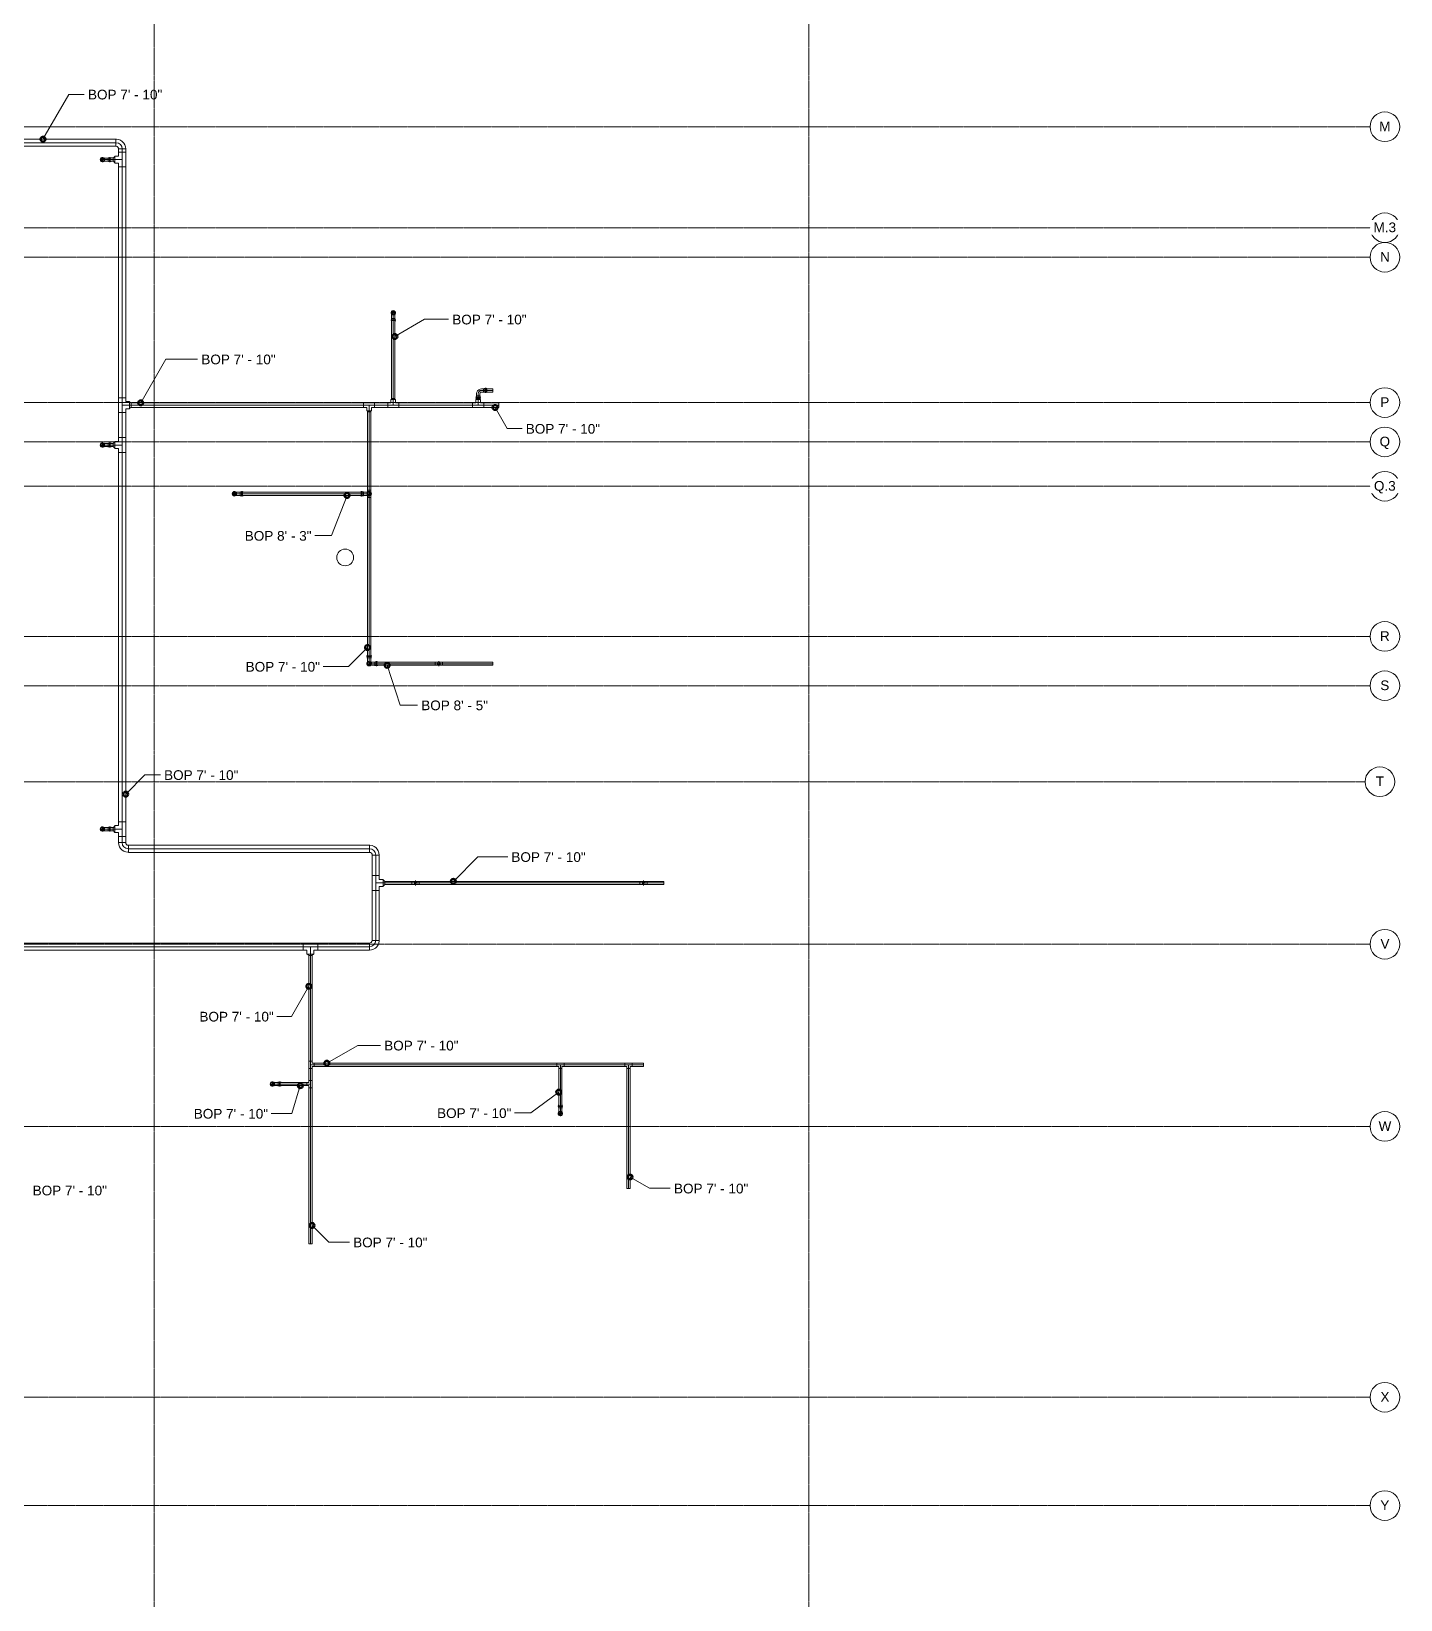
# Model space of a CAD drawing. Header units: inches. Extents: x -3679 to 241, y -496 to 1784.
# Drawn here: x -316 to 240, y 7 to 644 of the extents above; entities that cross this region are included whole.
import ezdxf

# ---------------------------------------------------------------- set-up
doc = ezdxf.new("R2010")
doc.units = ezdxf.units.IN
doc.header["$MEASUREMENT"] = 0
doc.linetypes.add('Grid Line', pattern=[0.875, 0.5, -0.125, 0.125, -0.125])
for name, color, linetype, lineweight in [('G-ANNO-DIMS', 251, 'Continuous', 9), ('P-PIPE', 1, 'Continuous', 9), ('P-PIPE-CNTR', 1, 'Continuous', 9), ('S-GRID', 8, 'Continuous', 9), ('S-GRID-IDEN', 8, 'Continuous', 13)]:
    doc.layers.add(name, color=color, linetype=linetype, lineweight=lineweight)
doc.styles.add('Arial', font='arial.ttf', dxfattribs={"height": 3.934132})

# ---------------------------------------------------------------- blocks, each defined once
blk = doc.blocks.new('Victaulic-VicPress316-Elbow 90-45deg Style P568_P571 - Standard-V2-FOURTH LEVEL')
at = {"layer": 'P-PIPE'}
for p, q in [((-3203.05, 732.49), (-3203.05, 732.49)), ((-3203.05, 732.49), (-3203.05, 731.1)), ((-3203.81, 730.05), (-3203.81, 729.6)), ((-3203.81, 729.31), (-3203.81, 728.97)), ((-3203.7, 731.1), (-3203.7, 730.16)), ((-3203.7, 730.27), (-3203.7, 728.97)), ((-3203.05, 730.16), (-3203.7, 730.16)), ((-3203.7, 730.16), (-3203.05, 730.16)), ((-3203.05, 731.1), (-3203.05, 730.16)), ((-3203.05, 730.27), (-3203.05, 730.27)), ((-3203.05, 730.27), (-3203.05, 730.27)), ((-3202.39, 730.16), (-3203.05, 730.16)), ((-3203.05, 730.16), (-3202.39, 730.16)), ((-3203.05, 729.6), (-3203.05, 729.6)), ((-3203.05, 729.6), (-3203.05, 729.6)), ((-3203.05, 729.31), (-3203.05, 729.31)), ((-3203.05, 729.31), (-3203.05, 729.31)), ((-3203.05, 728.97), (-3203.05, 728.97)), ((-3203.05, 728.97), (-3203.05, 728.97)), ((-3203.05, 728.97), (-3203.05, 728.97)), ((-3203.05, 728.97), (-3203.05, 728.97)), ((-3202.39, 730.16), (-3202.39, 731.1)), ((-3202.39, 728.97), (-3202.39, 730.27)), ((-3202.28, 729.6), (-3202.28, 730.05)), ((-3202.28, 728.97), (-3202.28, 729.31))]:
    blk.add_line(p, q, dxfattribs=at)
at = {"layer": 'P-PIPE', "flags": 128}
for points in [[(-3203.05, 733.4), (-3203.45, 733.31), (-3203.76, 733.05), (-3203.94, 732.68), (-3203.93, 732.27), (-3203.75, 731.91), (-3203.42, 731.66), (-3203.05, 731.58)], [(-3203.05, 733.26), (-3203.41, 733.16), (-3203.69, 732.91), (-3203.81, 732.56), (-3203.75, 732.19), (-3203.52, 731.89), (-3203.18, 731.74), (-3203.05, 731.72)], [(-3203.7, 732.49), (-3203.7, 732.4), (-3203.7, 732.13), (-3203.7, 731.73), (-3203.7, 731.24), (-3203.7, 731.1)], [(-3203.05, 731.58), (-3202.65, 731.67), (-3202.33, 731.93), (-3202.15, 732.3), (-3202.16, 732.71), (-3202.35, 733.07), (-3202.67, 733.32), (-3203.05, 733.4)], [(-3203.05, 731.72), (-3202.68, 731.82), (-3202.41, 732.07), (-3202.28, 732.42), (-3202.34, 732.79), (-3202.57, 733.09), (-3202.91, 733.24), (-3203.05, 733.26)], [(-3202.39, 731.1), (-3202.39, 731.6), (-3202.39, 732.03), (-3202.39, 732.34), (-3202.39, 732.48), (-3202.39, 732.49)], [(-3203.81, 729.31), (-3203.93, 729.38), (-3203.94, 729.51), (-3203.83, 729.6), (-3203.81, 729.6)], [(-3203.81, 730.05), (-3203.72, 730.25), (-3203.7, 730.27)], [(-3203.81, 729.6), (-3203.72, 729.6), (-3203.47, 729.6), (-3203.11, 729.6), (-3203.05, 729.6)], [(-3203.05, 729.6), (-3203.41, 729.6), (-3203.69, 729.6), (-3203.81, 729.6), (-3203.81, 729.6)], [(-3203.81, 729.31), (-3203.72, 729.31), (-3203.47, 729.31), (-3203.11, 729.31), (-3203.05, 729.31)], [(-3203.05, 729.31), (-3203.41, 729.31), (-3203.69, 729.31), (-3203.81, 729.31), (-3203.81, 729.31)], [(-3202.28, 729.6), (-3202.37, 729.6), (-3202.62, 729.6), (-3202.98, 729.6), (-3203.05, 729.6)], [(-3203.05, 729.6), (-3202.68, 729.6), (-3202.41, 729.6), (-3202.28, 729.6), (-3202.28, 729.6)], [(-3202.28, 729.31), (-3202.37, 729.31), (-3202.62, 729.31), (-3202.98, 729.31), (-3203.05, 729.31)], [(-3203.05, 729.31), (-3202.68, 729.31), (-3202.41, 729.31), (-3202.28, 729.31), (-3202.28, 729.31)], [(-3202.39, 730.27), (-3202.28, 730.08), (-3202.28, 730.05)], [(-3202.28, 729.6), (-3202.16, 729.53), (-3202.15, 729.39), (-3202.26, 729.31), (-3202.28, 729.31)]]:
    blk.add_lwpolyline(points, dxfattribs=at)
at = {"layer": 'P-PIPE'}
for radius, start, end in [(0.767, 90, 270), (0.767, 90, 270), (0.767, 90, 270), (0.658, 90, 270), (0.658, 90, 270), (0.658, 90, 180), (0.658, 180, 270), (0.766, 270, 90), (0.766, 270, 90), (0.766, 270, 90), (0.658, 270, 90), (0.657, 270, 90), (0.658, 0, 90), (0.658, 270, 0)]:
    blk.add_arc((-3203.05, 732.49), radius, start, end, dxfattribs=at)
blk = doc.blocks.new('Victaulic-VicPress316-Elbow 90-45deg Style P568_P571 - Standard-523083-FOURTH LEVEL')
at = {"layer": 'P-PIPE'}
for p, q in [((-3064.18, 1028.04), (-3064.52, 1028.04)), ((-3063.22, 1027.94), (-3064.52, 1027.94)), ((-3064.52, 1027.28), (-3064.52, 1027.28)), ((-3064.52, 1027.28), (-3064.52, 1027.28)), ((-3064.52, 1027.28), (-3064.52, 1027.28)), ((-3064.52, 1027.28), (-3064.52, 1027.28)), ((-3064.52, 1026.62), (-3063.22, 1026.62)), ((-3064.52, 1026.51), (-3064.18, 1026.51)), ((-3064.18, 1027.28), (-3064.18, 1027.28)), ((-3064.18, 1027.28), (-3064.18, 1027.28)), ((-3063.44, 1028.04), (-3063.89, 1028.04)), ((-3063.89, 1027.28), (-3063.89, 1027.28)), ((-3063.89, 1027.28), (-3063.89, 1027.28)), ((-3063.89, 1026.51), (-3063.44, 1026.51)), ((-3062.39, 1027.94), (-3063.33, 1027.94)), ((-3063.33, 1027.94), (-3063.33, 1027.28)), ((-3063.33, 1027.28), (-3063.33, 1027.94)), ((-3063.33, 1027.28), (-3063.33, 1026.62)), ((-3063.33, 1026.62), (-3063.33, 1027.28)), ((-3062.39, 1027.28), (-3063.33, 1027.28)), ((-3063.33, 1026.62), (-3062.39, 1026.62)), ((-3063.22, 1027.28), (-3063.22, 1027.28)), ((-3063.22, 1027.28), (-3063.22, 1027.28)), ((-3062.39, 1027.28), (-3061, 1027.28)), ((-3061, 1027.28), (-3061, 1027.28))]:
    blk.add_line(p, q, dxfattribs=at)
at = {"layer": 'P-PIPE', "flags": 128}
for points in [[(-3064.18, 1028.04), (-3064.11, 1028.17), (-3063.98, 1028.18), (-3063.89, 1028.07), (-3063.89, 1028.04)], [(-3064.18, 1028.04), (-3064.18, 1027.95), (-3064.18, 1027.7), (-3064.18, 1027.34), (-3064.18, 1027.28)], [(-3064.18, 1027.28), (-3064.18, 1027.64), (-3064.18, 1027.92), (-3064.18, 1028.04), (-3064.18, 1028.04)], [(-3064.18, 1026.51), (-3064.18, 1026.6), (-3064.18, 1026.86), (-3064.18, 1027.21), (-3064.18, 1027.28)], [(-3064.18, 1027.28), (-3064.18, 1026.91), (-3064.18, 1026.64), (-3064.18, 1026.51), (-3064.18, 1026.51)], [(-3063.89, 1026.51), (-3063.96, 1026.39), (-3064.1, 1026.38), (-3064.18, 1026.49), (-3064.18, 1026.51)], [(-3063.89, 1028.04), (-3063.89, 1027.95), (-3063.89, 1027.7), (-3063.89, 1027.34), (-3063.89, 1027.28)], [(-3063.89, 1027.28), (-3063.89, 1027.64), (-3063.89, 1027.92), (-3063.89, 1028.04), (-3063.89, 1028.04)], [(-3063.89, 1026.51), (-3063.89, 1026.6), (-3063.89, 1026.86), (-3063.89, 1027.21), (-3063.89, 1027.28)], [(-3063.89, 1027.28), (-3063.89, 1026.91), (-3063.89, 1026.64), (-3063.89, 1026.51), (-3063.89, 1026.51)], [(-3063.44, 1028.04), (-3063.24, 1027.96), (-3063.22, 1027.94)], [(-3063.22, 1026.62), (-3063.41, 1026.51), (-3063.44, 1026.51)], [(-3061, 1027.94), (-3061.09, 1027.94), (-3061.36, 1027.94), (-3061.76, 1027.94), (-3062.25, 1027.94), (-3062.39, 1027.94)], [(-3062.39, 1026.62), (-3061.89, 1026.62), (-3061.46, 1026.62), (-3061.15, 1026.62), (-3061.01, 1026.62), (-3061, 1026.62)], [(-3060.09, 1027.28), (-3060.18, 1027.68), (-3060.44, 1028), (-3060.81, 1028.17), (-3061.22, 1028.16), (-3061.58, 1027.98), (-3061.83, 1027.65), (-3061.91, 1027.28)], [(-3061.91, 1027.28), (-3061.82, 1026.88), (-3061.56, 1026.56), (-3061.19, 1026.39), (-3060.78, 1026.39), (-3060.42, 1026.58), (-3060.17, 1026.91), (-3060.09, 1027.28)], [(-3060.23, 1027.28), (-3060.33, 1027.64), (-3060.58, 1027.92), (-3060.93, 1028.04), (-3061.3, 1027.98), (-3061.6, 1027.75), (-3061.75, 1027.41), (-3061.77, 1027.28)], [(-3061.77, 1027.28), (-3061.67, 1026.91), (-3061.42, 1026.64), (-3061.07, 1026.51), (-3060.7, 1026.57), (-3060.4, 1026.8), (-3060.25, 1027.15), (-3060.23, 1027.28)]]:
    blk.add_lwpolyline(points, dxfattribs=at)
at = {"layer": 'P-PIPE'}
for radius, start, end in [(0.767, 0, 180), (0.766, 0, 180), (0.766, 0, 180), (0.766, 180, 0), (0.767, 180, 0), (0.767, 180, 0), (0.657, 0, 180), (0.657, 0, 180), (0.657, 90, 180), (0.658, 180, 0), (0.658, 180, 0), (0.657, 180, 270), (0.658, 0, 90), (0.658, 270, 0)]:
    blk.add_arc((-3061, 1027.28), radius, start, end, dxfattribs=at)
blk = doc.blocks.new('Victaulic-VicPress316-Elbow 90-45deg Style P568_P571 - Standard-V1-FOURTH LEVEL')
at = {"layer": 'P-PIPE'}
for p, q in [((-3.18, 0.77), (-3.52, 0.77)), ((-3.52, 0.77), (-3.52, -0.77)), ((-3.52, -0.77), (-3.52, 0.77)), ((-2.22, 0.66), (-3.52, 0.66)), ((-3.52, -0.66), (-3.52, 0.66)), ((-3.52, 0.66), (-3.52, -0.66)), ((-3.18, -0.77), (-3.18, 0.77)), ((-3.18, 0.77), (-3.18, -0.77)), ((-2.44, 0.77), (-2.89, 0.77)), ((-2.89, -0.77), (-2.89, 0.77)), ((-2.89, 0.77), (-2.89, -0.77)), ((-1.39, 0.66), (-2.33, 0.66)), ((-2.33, 0), (-2.33, 0.66)), ((-2.33, 0.66), (-2.33, 0)), ((-2.22, -0.66), (-2.22, 0.66)), ((-2.22, 0.66), (-2.22, -0.66)), ((-0.77, 3.52), (-0.77, 3.18)), ((0.77, 3.52), (-0.77, 3.52)), ((-0.77, 3.52), (0.77, 3.52)), ((-0.77, 3.18), (0.77, 3.18)), ((0.77, 3.18), (-0.77, 3.18)), ((-0.77, 2.89), (-0.77, 2.44)), ((-0.77, 2.89), (0.77, 2.89)), ((0.77, 2.89), (-0.77, 2.89)), ((-0.66, 3.52), (-0.66, 2.22)), ((-0.66, 3.52), (0.66, 3.52)), ((0.66, 3.52), (-0.66, 3.52)), ((-0.66, 2.33), (-0.66, 1.39)), ((0, 2.33), (-0.66, 2.33)), ((-0.66, 2.33), (0, 2.33)), ((-0.66, 2.22), (0.66, 2.22)), ((0.66, 2.22), (-0.66, 2.22)), ((0, 2.33), (0.66, 2.33)), ((0.66, 2.33), (0, 2.33)), ((0, 1.39), (0, 2.33)), ((0.66, 2.22), (0.66, 3.52)), ((0.66, 1.39), (0.66, 2.33)), ((0.77, 3.18), (0.77, 3.52)), ((0.77, 2.44), (0.77, 2.89)), ((-3.52, -0.66), (-2.22, -0.66)), ((-3.52, -0.77), (-3.18, -0.77)), ((-2.89, -0.77), (-2.44, -0.77)), ((-2.33, 0), (-2.33, -0.66)), ((-2.33, -0.66), (-2.33, 0)), ((-1.39, 0), (-2.33, 0)), ((-2.33, -0.66), (-1.39, -0.66))]:
    blk.add_line(p, q, dxfattribs=at)
at = {"layer": 'P-PIPE', "flags": 128}
for points in [[(-3.18, 0.77), (-3.11, 0.89), (-2.98, 0.9), (-2.89, 0.79), (-2.89, 0.77)], [(-3.18, 0.77), (-3.18, 0.67), (-3.18, 0.42), (-3.18, 0.07), (-3.18, -0.3), (-3.18, -0.6), (-3.18, -0.75), (-3.18, -0.77)], [(-3.18, -0.77), (-3.18, -0.67), (-3.18, -0.42), (-3.18, -0.07), (-3.18, 0.3), (-3.18, 0.6), (-3.18, 0.75), (-3.18, 0.77)], [(-2.89, -0.77), (-2.89, -0.67), (-2.89, -0.42), (-2.89, -0.07), (-2.89, 0.3), (-2.89, 0.6), (-2.89, 0.75), (-2.89, 0.77)], [(-2.89, 0.77), (-2.89, 0.67), (-2.89, 0.42), (-2.89, 0.07), (-2.89, -0.3), (-2.89, -0.6), (-2.89, -0.75), (-2.89, -0.77)], [(-2.44, 0.77), (-2.24, 0.68), (-2.22, 0.66)], [(-0.66, 1.39), (-0.75, 1.04), (-1, 0.77), (-1.35, 0.66), (-1.39, 0.66)], [(-1.39, -0.66), (-0.78, -0.56), (-0.23, -0.29), (0.22, 0.13), (0.53, 0.67), (0.65, 1.27), (0.66, 1.39)], [(-0.77, 2.89), (-0.89, 2.96), (-0.9, 3.1), (-0.79, 3.18), (-0.77, 3.18)], [(0.77, 3.18), (0.67, 3.18), (0.42, 3.18), (0.07, 3.18), (-0.3, 3.18), (-0.6, 3.18), (-0.75, 3.18), (-0.77, 3.18)], [(-0.77, 3.18), (-0.67, 3.18), (-0.42, 3.18), (-0.07, 3.18), (0.3, 3.18), (0.6, 3.18), (0.75, 3.18), (0.77, 3.18)], [(-0.77, 2.89), (-0.67, 2.89), (-0.42, 2.89), (-0.07, 2.89), (0.3, 2.89), (0.6, 2.89), (0.75, 2.89), (0.77, 2.89)], [(0.77, 2.89), (0.67, 2.89), (0.42, 2.89), (0.07, 2.89), (-0.3, 2.89), (-0.6, 2.89), (-0.75, 2.89), (-0.77, 2.89)], [(-0.66, 2.22), (-0.77, 2.41), (-0.77, 2.44)], [(0.77, 2.44), (0.68, 2.24), (0.66, 2.22)], [(0.77, 3.18), (0.89, 3.11), (0.9, 2.98), (0.79, 2.89), (0.77, 2.89)], [(-2.89, -0.77), (-2.96, -0.89), (-3.1, -0.9), (-3.18, -0.79), (-3.18, -0.77)], [(-2.22, -0.66), (-2.41, -0.77), (-2.44, -0.77)]]:
    blk.add_lwpolyline(points, dxfattribs=at)
at = {"layer": 'P-PIPE'}
blk.add_arc((-1.39, 1.39), 1.39, 270, 0, dxfattribs=at)
blk = doc.blocks.new('Elbow - Welded - Generic - Standard-1127339-FOURTH LEVEL')
at = {"layer": 'P-PIPE'}
for p, q in [((-2.52, -1.44), (-2.52, 1.44)), ((-2.52, 1.44), (-2.52, -1.44)), ((1.44, 2.52), (-1.44, 2.52)), ((-1.44, 2.52), (1.44, 2.52))]:
    blk.add_line(p, q, dxfattribs=at)
at = {"layer": 'P-PIPE', "flags": 128}
for points in [[(-1.44, 2.52), (-1.53, 2.08), (-1.79, 1.72), (-2.18, 1.49), (-2.52, 1.44)], [(-2.52, -1.44), (-1.67, -1.34), (-0.85, -1.07), (-0.12, -0.62), (0.51, -0.03), (0.99, 0.68), (1.3, 1.48), (1.43, 2.33), (1.44, 2.52)]]:
    blk.add_lwpolyline(points, dxfattribs=at)
blk = doc.blocks.new('Grid - 3_16_-139788-FOURTH LEVEL')
at = {"layer": 'S-GRID-IDEN'}
blk.add_circle((0, 0), 0.188, dxfattribs=at)

msp = doc.modelspace()

# ---------------------------------------------------------------- linework, layer by layer
at = {"layer": 'G-ANNO-DIMS'}
for p, q in [((-311.17, 599.96), (-300.66, 618.16)), ((-300.66, 618.16), (-294.39, 618.16)), ((-168.21, 519.83), (-156.15, 526.79)), ((-156.15, 526.79), (-146.39, 526.79)), ((-271.46, 492.88), (-261.23, 510.6)), ((-261.23, 510.6), (-248.34, 510.6)), ((-127.5, 490.98), (-122.55, 482.41)), ((-122.55, 482.41), (-116.53, 482.41)), ((-187.64, 455.27), (-193.95, 438.94)), ((-193.95, 438.94), (-200.78, 438.94)), ((-179.32, 393.48), (-187.03, 385.77)), ((-187.03, 385.77), (-197.37, 385.77)), ((-171.35, 386.27), (-166.1, 370.1)), ((-166.1, 370.1), (-159, 370.1)), ((-277.56, 333.96), (-269.73, 341.8)), ((-269.73, 341.8), (-263.47, 341.8)), ((-144.45, 298.52), (-134.48, 308.49)), ((-134.48, 308.49), (-122.38, 308.49)), ((-203.18, 255.9), (-210.23, 243.67)), ((-210.23, 243.67), (-216.15, 243.67)), ((-195.86, 224.67), (-183.32, 231.91)), ((-183.32, 231.91), (-174.05, 231.91)), ((-206.63, 215.55), (-210.04, 204.24)), ((-101.63, 212.93), (-112.97, 204.48)), ((-210.04, 204.24), (-218.45, 204.24)), ((-112.97, 204.48), (-119.6, 204.48)), ((-72.68, 178.43), (-64.74, 173.85)), ((-64.74, 173.85), (-56.31, 173.85)), ((-201.86, 158.78), (-195.05, 151.97)), ((-195.05, 151.97), (-186.66, 151.97))]:
    msp.add_line(p, q, dxfattribs=at)
at = {"layer": 'G-ANNO-DIMS', "lineweight": 50}
for centre in [(-311.17, 599.96), (-168.21, 519.83), (-271.46, 492.88), (-127.5, 490.98), (-187.64, 455.27), (-179.32, 393.48), (-171.35, 386.27), (-277.56, 333.96), (-144.45, 298.52), (-203.18, 255.9), (-195.86, 224.67), (-206.63, 215.55), (-101.63, 212.93), (-72.68, 178.43), (-201.86, 158.78)]:
    msp.add_circle(centre, 1, dxfattribs=at)
at = {"layer": 'P-PIPE'}
for p, q in [((-281.52, 599.96), (-330.48, 599.96)), ((-281.52, 599.96), (-281.52, 597.09)), ((-330.48, 597.09), (-281.52, 597.09)), ((-281.99, 592.97), (-282.65, 592.22)), ((-280.44, 593.1), (-281.99, 593.1)), ((-281.99, 590.22), (-281.99, 593.1)), ((-281.99, 593.1), (-281.99, 590.22)), ((-280.44, 596), (-280.44, 594.65)), ((-280.44, 596), (-277.56, 596)), ((-280.44, 594.65), (-280.44, 593.1)), ((-280.44, 594.65), (-277.56, 594.65)), ((-277.56, 594.65), (-280.44, 594.65)), ((-280.44, 594.65), (-277.56, 594.65)), ((-277.56, 594.65), (-277.56, 596)), ((-277.56, 588.67), (-277.56, 594.65)), ((-282.65, 592.32), (-284.67, 592.32)), ((-284.67, 591), (-284.67, 592.32)), ((-284.67, 591), (-282.65, 591)), ((-282.65, 591), (-282.65, 592.32)), ((-282.65, 591.1), (-281.99, 590.35)), ((-281.99, 590.22), (-280.44, 590.22)), ((-280.44, 590.22), (-280.44, 588.67)), ((-280.44, 588.67), (-280.44, 494.92)), ((-280.44, 588.67), (-277.56, 588.67)), ((-280.44, 588.67), (-277.56, 588.67)), ((-277.56, 588.67), (-280.44, 588.67)), ((-277.56, 494.92), (-277.56, 588.67)), ((-169.52, 527.1), (-169.52, 494.58)), ((-168.21, 527.1), (-169.52, 527.1)), ((-168.21, 494.58), (-168.21, 527.1)), ((-128.36, 498.58), (-132.03, 498.58)), ((-132.03, 497.27), (-132.03, 498.58)), ((-132.03, 497.27), (-128.36, 497.27)), ((-128.36, 497.27), (-128.36, 498.58)), ((-280.44, 494.92), (-280.44, 488.93)), ((-277.56, 494.92), (-280.44, 494.92)), ((-280.44, 494.92), (-277.56, 494.92)), ((-280.44, 494.92), (-277.56, 494.92)), ((-277.56, 493.36), (-277.56, 494.92)), ((-276.01, 493.36), (-277.56, 493.36)), ((-277.56, 488.93), (-277.56, 490.49)), ((-277.56, 490.49), (-276.01, 490.49)), ((-276.01, 490.49), (-276.01, 493.36)), ((-276.01, 493.36), (-276.01, 490.49)), ((-275.35, 492.74), (-276.01, 493.24)), ((-276.01, 490.61), (-275.35, 491.11)), ((-180.91, 492.88), (-275.35, 492.88)), ((-275.35, 492.88), (-275.35, 490.98)), ((-275.35, 490.98), (-180.91, 490.98)), ((-180.91, 492.88), (-180.91, 490.98)), ((-176.42, 492.88), (-180.91, 492.88)), ((-180.91, 490.97), (-180.91, 492.88)), ((-180.91, 492.88), (-180.91, 490.97)), ((-180.91, 490.97), (-179.62, 490.97)), ((-179.62, 490.97), (-179.62, 489.68)), ((-177.72, 490.97), (-176.42, 490.97)), ((-177.72, 489.68), (-177.72, 490.97)), ((-176.42, 490.97), (-176.42, 492.88)), ((-176.42, 492.88), (-176.42, 490.97)), ((-171.11, 492.88), (-176.42, 492.88)), ((-176.42, 492.88), (-176.42, 490.98)), ((-176.42, 490.98), (-171.11, 490.98)), ((-169.82, 492.88), (-171.11, 492.88)), ((-171.11, 492.88), (-171.11, 490.97)), ((-171.11, 490.97), (-171.11, 492.88)), ((-171.11, 492.88), (-171.11, 490.98)), ((-171.11, 490.97), (-166.62, 490.97)), ((-169.82, 494.17), (-169.82, 492.88)), ((-169.82, 494.17), (-167.91, 494.17)), ((-167.91, 494.17), (-169.82, 494.17)), ((-169.43, 494.58), (-169.68, 494.17)), ((-168.21, 494.58), (-169.52, 494.58)), ((-168.05, 494.17), (-168.3, 494.58)), ((-167.91, 492.88), (-167.91, 494.17)), ((-166.62, 492.88), (-167.91, 492.88)), ((-166.62, 492.88), (-166.62, 490.97)), ((-166.62, 490.97), (-166.62, 492.88)), ((-136.61, 492.88), (-166.62, 492.88)), ((-166.62, 492.88), (-166.62, 490.98)), ((-166.62, 490.98), (-136.61, 490.98)), ((-135.32, 492.88), (-136.61, 492.88)), ((-136.61, 492.88), (-136.61, 490.97)), ((-136.61, 490.97), (-136.61, 492.88)), ((-136.61, 492.88), (-136.61, 490.98)), ((-136.61, 490.97), (-132.12, 490.97)), ((-135.32, 494.17), (-135.32, 492.88)), ((-135.32, 494.17), (-133.41, 494.17)), ((-133.41, 494.17), (-135.32, 494.17)), ((-134.93, 494.58), (-135.18, 494.17)), ((-135.02, 495.6), (-135.02, 494.58)), ((-135.02, 495.6), (-133.71, 495.6)), ((-135.02, 494.58), (-133.71, 494.58)), ((-133.55, 494.17), (-133.8, 494.58)), ((-133.71, 494.58), (-133.71, 495.6)), ((-133.41, 492.88), (-133.41, 494.17)), ((-132.12, 492.88), (-133.41, 492.88)), ((-132.12, 492.88), (-132.12, 490.97)), ((-132.12, 490.97), (-132.12, 492.88)), ((-126, 492.88), (-132.12, 492.88)), ((-132.12, 492.88), (-132.12, 490.98)), ((-132.12, 490.98), (-126, 490.98)), ((-126, 492.88), (-126, 490.98)), ((-277.56, 488.93), (-280.44, 488.93)), ((-280.44, 488.93), (-277.56, 488.93)), ((-280.44, 488.93), (-280.44, 478.73)), ((-280.44, 488.93), (-277.56, 488.93)), ((-277.56, 478.73), (-277.56, 488.93)), ((-179.62, 489.68), (-177.72, 489.68)), ((-177.72, 489.68), (-179.62, 489.68)), ((-179.48, 489.68), (-179.23, 489.27)), ((-179.32, 489.27), (-179.32, 457.42)), ((-179.32, 489.27), (-178.01, 489.27)), ((-178.1, 489.27), (-177.85, 489.68)), ((-178.01, 457.42), (-178.01, 489.27)), ((-280.44, 478.73), (-280.44, 477.18)), ((-280.44, 478.73), (-277.56, 478.73)), ((-277.56, 478.73), (-280.44, 478.73)), ((-280.44, 478.73), (-277.56, 478.73)), ((-277.56, 472.75), (-277.56, 478.73)), ((-282.65, 476.4), (-284.67, 476.4)), ((-284.67, 475.09), (-284.67, 476.4)), ((-284.67, 475.09), (-282.65, 475.09)), ((-281.99, 477.06), (-282.65, 476.31)), ((-282.65, 475.09), (-282.65, 476.4)), ((-282.65, 475.18), (-281.99, 474.43)), ((-280.44, 477.18), (-281.99, 477.18)), ((-281.99, 474.31), (-281.99, 477.18)), ((-281.99, 477.18), (-281.99, 474.31)), ((-281.99, 474.31), (-280.44, 474.31)), ((-280.44, 474.31), (-280.44, 472.75)), ((-280.44, 472.75), (-280.44, 322.73)), ((-280.44, 472.75), (-277.56, 472.75)), ((-280.44, 472.75), (-277.56, 472.75)), ((-277.56, 472.75), (-280.44, 472.75)), ((-277.56, 322.73), (-277.56, 472.75)), ((-181, 456.58), (-231.03, 456.58)), ((-231.03, 455.27), (-231.03, 456.58)), ((-231.03, 455.27), (-181, 455.27)), ((-181, 455.27), (-181, 456.58)), ((-179.32, 457.42), (-179.32, 454.43)), ((-179.32, 457.42), (-178.01, 457.42)), ((-179.32, 454.43), (-179.32, 389.26)), ((-179.32, 454.43), (-178.01, 454.43)), ((-178.01, 454.43), (-178.01, 457.42)), ((-178.01, 389.26), (-178.01, 454.43)), ((-190.81, 432.49), (-190.81, 432.49)), ((-185.97, 427.7), (-185.97, 427.7)), ((-179.32, 389.26), (-178.01, 389.26)), ((-151.86, 387.58), (-176.34, 387.58)), ((-176.34, 386.27), (-176.34, 387.58)), ((-176.34, 386.27), (-151.86, 386.27)), ((-148.87, 387.58), (-151.86, 387.58)), ((-151.86, 386.27), (-151.86, 387.58)), ((-151.86, 386.27), (-148.87, 386.27)), ((-128.36, 387.58), (-148.87, 387.58)), ((-148.87, 386.27), (-148.87, 387.58)), ((-148.87, 386.27), (-128.36, 386.27)), ((-128.36, 386.27), (-128.36, 387.58)), ((-282.65, 320.4), (-284.67, 320.4)), ((-284.67, 319.09), (-284.67, 320.4)), ((-284.67, 319.09), (-282.65, 319.09)), ((-281.99, 321.06), (-282.65, 320.31)), ((-282.65, 319.09), (-282.65, 320.4)), ((-282.65, 319.18), (-281.99, 318.43)), ((-280.44, 321.18), (-281.99, 321.18)), ((-281.99, 318.31), (-281.99, 321.18)), ((-281.99, 321.18), (-281.99, 318.31)), ((-280.44, 322.73), (-280.44, 321.18)), ((-280.44, 322.73), (-277.56, 322.73)), ((-277.56, 322.73), (-280.44, 322.73)), ((-280.44, 322.73), (-277.56, 322.73)), ((-277.56, 316.75), (-277.56, 322.73)), ((-281.99, 318.31), (-280.44, 318.31)), ((-280.44, 318.31), (-280.44, 316.75)), ((-280.44, 316.75), (-280.44, 314.27)), ((-280.44, 316.75), (-277.56, 316.75)), ((-280.44, 316.75), (-277.56, 316.75)), ((-277.56, 316.75), (-280.44, 316.75)), ((-280.44, 314.27), (-277.56, 314.27)), ((-277.56, 314.27), (-277.56, 316.75)), ((-178.52, 313.19), (-276.48, 313.19)), ((-276.48, 310.31), (-276.48, 313.19)), ((-178.52, 310.31), (-178.52, 313.19)), ((-276.48, 310.31), (-178.52, 310.31)), ((-177.44, 309.23), (-177.44, 300.85)), ((-177.44, 309.23), (-174.56, 309.23)), ((-174.56, 300.85), (-174.56, 309.23)), ((-177.44, 300.85), (-177.44, 294.87)), ((-174.56, 300.85), (-177.44, 300.85)), ((-177.44, 300.85), (-174.56, 300.85)), ((-177.44, 300.85), (-174.56, 300.85)), ((-174.56, 299.3), (-174.56, 300.85)), ((-177.44, 294.87), (-177.44, 274.52)), ((-177.44, 294.87), (-174.56, 294.87)), ((-174.56, 294.87), (-177.44, 294.87)), ((-177.44, 294.87), (-174.56, 294.87)), ((-173.01, 299.3), (-174.56, 299.3)), ((-174.56, 294.87), (-174.56, 296.42)), ((-174.56, 296.42), (-173.01, 296.42)), ((-174.56, 274.52), (-174.56, 294.87)), ((-173.01, 296.42), (-173.01, 299.3)), ((-173.01, 299.3), (-173.01, 296.42)), ((-172.35, 298.42), (-173.01, 299.17)), ((-173.01, 296.55), (-172.35, 297.3)), ((-161.28, 298.52), (-172.35, 298.52)), ((-172.35, 297.2), (-172.35, 298.52)), ((-172.35, 297.2), (-161.28, 297.2)), ((-158.28, 298.52), (-161.28, 298.52)), ((-161.28, 297.2), (-161.28, 298.52)), ((-161.28, 297.2), (-158.28, 297.2)), ((-68.65, 298.52), (-158.28, 298.52)), ((-158.28, 297.2), (-158.28, 298.52)), ((-158.28, 297.2), (-68.65, 297.2)), ((-65.66, 298.52), (-68.65, 298.52)), ((-68.65, 297.2), (-68.65, 298.52)), ((-68.65, 297.2), (-65.66, 297.2)), ((-59, 298.52), (-65.66, 298.52)), ((-65.66, 297.2), (-65.66, 298.52)), ((-65.66, 297.2), (-59, 297.2)), ((-59, 297.2), (-59, 298.52)), ((-177.44, 274.52), (-174.56, 274.52)), ((-205.51, 273.44), (-500.31, 273.44)), ((-500.31, 270.56), (-205.51, 270.56)), ((-205.51, 273.44), (-205.51, 270.56)), ((-199.53, 273.44), (-205.51, 273.44)), ((-205.51, 270.56), (-205.51, 273.44)), ((-205.51, 273.44), (-205.51, 270.56)), ((-205.51, 270.56), (-203.96, 270.56)), ((-203.96, 270.56), (-203.96, 269.01)), ((-203.96, 269.01), (-201.08, 269.01)), ((-201.08, 269.01), (-203.96, 269.01)), ((-203.83, 269.01), (-203.08, 268.35)), ((-203.18, 268.35), (-203.18, 225.51)), ((-203.18, 268.35), (-201.86, 268.35)), ((-201.96, 268.35), (-201.21, 269.01)), ((-201.86, 225.51), (-201.86, 268.35)), ((-201.08, 270.56), (-199.53, 270.56)), ((-201.08, 269.01), (-201.08, 270.56)), ((-199.53, 270.56), (-199.53, 273.44)), ((-199.53, 273.44), (-199.53, 270.56)), ((-178.52, 273.44), (-199.53, 273.44)), ((-199.53, 273.44), (-199.53, 270.56)), ((-199.53, 270.56), (-178.52, 270.56)), ((-178.52, 273.44), (-178.52, 270.56)), ((-203.18, 225.51), (-203.18, 222.52)), ((-201.86, 225.51), (-203.18, 225.51)), ((-203.18, 225.51), (-201.86, 225.51)), ((-203.18, 225.51), (-201.86, 225.51)), ((-201.86, 224.67), (-201.86, 225.51)), ((-201.02, 224.67), (-201.86, 224.67)), ((-201.86, 222.52), (-201.86, 223.36)), ((-201.86, 223.36), (-201.02, 223.36)), ((-201.02, 223.36), (-201.02, 224.67)), ((-201.02, 224.67), (-201.02, 223.36)), ((-102.47, 224.67), (-201.02, 224.67)), ((-201.02, 223.36), (-201.02, 224.67)), ((-201.02, 223.36), (-102.47, 223.36)), ((-99.48, 224.67), (-102.47, 224.67)), ((-102.47, 223.36), (-102.47, 224.67)), ((-102.47, 224.67), (-102.47, 223.36)), ((-102.47, 223.36), (-102.47, 224.67)), ((-102.47, 223.36), (-101.63, 223.36)), ((-101.63, 223.36), (-101.63, 222.52)), ((-100.32, 223.36), (-99.48, 223.36)), ((-100.32, 222.52), (-100.32, 223.36)), ((-74.83, 224.67), (-99.48, 224.67)), ((-99.48, 223.36), (-99.48, 224.67)), ((-99.48, 223.36), (-99.48, 224.67)), ((-99.48, 224.67), (-99.48, 223.36)), ((-99.48, 223.36), (-74.83, 223.36)), ((-71.84, 224.67), (-74.83, 224.67)), ((-74.83, 223.36), (-74.83, 224.67)), ((-74.83, 224.67), (-74.83, 223.36)), ((-74.83, 223.36), (-74.83, 224.67)), ((-74.83, 223.36), (-73.99, 223.36)), ((-73.99, 223.36), (-73.99, 222.52)), ((-72.68, 223.36), (-71.84, 223.36)), ((-72.68, 222.52), (-72.68, 223.36)), ((-67.15, 224.67), (-71.84, 224.67)), ((-71.84, 223.36), (-71.84, 224.67)), ((-71.84, 223.36), (-71.84, 224.67)), ((-71.84, 224.67), (-71.84, 223.36)), ((-71.84, 223.36), (-67.15, 223.36)), ((-67.15, 223.36), (-67.15, 224.67)), ((-204.02, 216.87), (-215.64, 216.87)), ((-215.64, 215.55), (-215.64, 216.87)), ((-204.02, 215.55), (-204.02, 216.87)), ((-203.18, 216.87), (-204.02, 216.87)), ((-204.02, 215.55), (-204.02, 216.87)), ((-204.02, 216.87), (-204.02, 215.55)), ((-201.86, 222.52), (-203.18, 222.52)), ((-203.18, 222.52), (-201.86, 222.52)), ((-203.18, 222.52), (-203.18, 217.71)), ((-203.18, 222.52), (-201.86, 222.52)), ((-203.18, 217.71), (-203.18, 216.87)), ((-203.18, 217.71), (-201.86, 217.71)), ((-201.86, 217.71), (-203.18, 217.71)), ((-203.18, 217.71), (-201.86, 217.71)), ((-201.86, 217.71), (-201.86, 222.52)), ((-201.86, 214.71), (-201.86, 217.71)), ((-101.63, 222.52), (-101.63, 206.54)), ((-101.63, 222.52), (-100.32, 222.52)), ((-100.32, 222.52), (-101.63, 222.52)), ((-101.63, 222.52), (-100.32, 222.52)), ((-100.32, 206.54), (-100.32, 222.52)), ((-73.99, 222.52), (-73.99, 173.8)), ((-73.99, 222.52), (-72.68, 222.52)), ((-72.68, 222.52), (-73.99, 222.52)), ((-73.99, 222.52), (-72.68, 222.52)), ((-72.68, 173.8), (-72.68, 222.52)), ((-215.64, 215.55), (-204.02, 215.55)), ((-204.02, 215.55), (-203.18, 215.55)), ((-203.18, 215.55), (-203.18, 214.71)), ((-203.18, 214.71), (-203.18, 151.36)), ((-203.18, 214.71), (-201.86, 214.71)), ((-203.18, 214.71), (-201.86, 214.71)), ((-201.86, 214.71), (-203.18, 214.71)), ((-201.86, 151.36), (-201.86, 214.71)), ((-101.63, 206.54), (-100.32, 206.54)), ((-73.99, 173.8), (-72.68, 173.8)), ((-203.18, 151.36), (-201.86, 151.36))]:
    msp.add_line(p, q, dxfattribs=at)
for centre, radius, start, end in [((-287, 591.66), 0.658, 0, 180), ((-287, 591.66), 0.657, 180, 0), ((-287, 591.33), 0.329, 90, 270), ((-287, 591.99), 0.329, 270, 90), ((-168.86, 529.43), 0.657, 0, 180), ((-168.86, 529.43), 0.657, 180, 0), ((-168.86, 529.1), 0.329, 90, 270), ((-168.86, 529.75), 0.329, 270, 90), ((-287, 475.74), 0.658, 0, 180), ((-287, 475.74), 0.657, 180, 0), ((-287, 475.41), 0.329, 90, 270), ((-287, 476.07), 0.329, 270, 90), ((-233.36, 455.93), 0.657, 0, 180), ((-233.36, 455.93), 0.657, 180, 0), ((-233.36, 455.6), 0.329, 90, 270), ((-233.36, 456.25), 0.329, 270, 90), ((-178.67, 455.93), 0.657, 0, 180), ((-178.67, 455.93), 0.657, 90, 270), ((-178.67, 455.93), 0.657, 180, 0), ((-178.67, 455.6), 0.329, 90, 270), ((-178.67, 456.25), 0.329, 270, 90), ((-178.67, 455.93), 0.657, 270, 90), ((-188.39, 430.09), 3.41, 90, 180), ((-188.39, 430.09), 3.41, 360, 90), ((-188.39, 430.09), 3.41, 180, 270), ((-188.39, 430.09), 3.41, 270, 0), ((-178.67, 386.93), 0.657, 0, 180), ((-178.67, 386.93), 0.657, 180, 0), ((-178.67, 386.6), 0.329, 90, 270), ((-178.67, 387.25), 0.329, 270, 90), ((-150.36, 386.93), 0.657, 0, 180), ((-150.36, 386.93), 0.657, 0, 180), ((-150.36, 386.93), 0.657, 180, 0), ((-150.36, 386.93), 0.657, 180, 0), ((-150.36, 386.6), 0.329, 90, 270), ((-150.36, 387.25), 0.329, 270, 90), ((-287, 319.74), 0.658, 0, 180), ((-287, 319.74), 0.657, 180, 0), ((-287, 319.41), 0.329, 90, 270), ((-287, 320.07), 0.329, 270, 90), ((-159.78, 297.86), 0.657, 0, 180), ((-159.78, 297.86), 0.657, 0, 180), ((-159.78, 297.86), 0.657, 180, 0), ((-159.78, 297.86), 0.657, 180, 0), ((-159.78, 297.53), 0.329, 90, 270), ((-159.78, 298.19), 0.329, 270, 90), ((-67.15, 297.86), 0.657, 0, 180), ((-67.15, 297.86), 0.657, 0, 180), ((-67.15, 297.86), 0.657, 180, 0), ((-67.15, 297.86), 0.657, 180, 0), ((-67.15, 297.53), 0.329, 90, 270), ((-67.15, 298.19), 0.329, 270, 90), ((-217.97, 216.21), 0.657, 0, 180), ((-217.97, 216.54), 0.329, 270, 90), ((-217.97, 216.21), 0.657, 180, 0), ((-217.97, 215.88), 0.329, 90, 270), ((-100.97, 204.21), 0.657, 0, 180), ((-100.97, 204.21), 0.657, 180, 0), ((-100.97, 203.88), 0.329, 90, 270), ((-100.97, 204.54), 0.329, 270, 90)]:
    msp.add_arc(centre, radius, start, end, dxfattribs=at)
at = {"layer": 'P-PIPE-CNTR'}
for p, q in [((-281.52, 598.52), (-330.48, 598.52)), ((-281.52, 598.52), (-330.48, 598.52)), ((-287, 590.66), (-287, 592.66)), ((-279, 596), (-279, 594.65)), ((-279, 596), (-279, 594.65)), ((-279, 588.67), (-279, 594.65)), ((-288, 591.66), (-286, 591.66)), ((-287, 591.66), (-285.61, 591.66)), ((-285.61, 591.66), (-284.67, 591.66)), ((-285.61, 591.66), (-283.48, 591.66)), ((-284.67, 591.66), (-282.65, 591.66)), ((-284.67, 591.66), (-282.65, 591.66)), ((-281.99, 591.66), (-282.65, 591.66)), ((-281.99, 591.66), (-279, 591.66)), ((-279, 588.67), (-279, 494.92)), ((-279, 588.67), (-279, 494.92)), ((-169.86, 529.43), (-167.86, 529.43)), ((-168.86, 528.43), (-168.86, 530.43)), ((-168.86, 528.03), (-168.86, 529.43)), ((-168.86, 527.1), (-168.86, 528.03)), ((-168.86, 494.58), (-168.86, 527.1)), ((-168.86, 494.58), (-168.86, 527.1)), ((-132.03, 497.93), (-132.97, 497.93)), ((-132.03, 497.93), (-128.36, 497.93)), ((-132.03, 497.93), (-128.36, 497.93)), ((-279, 488.93), (-279, 494.92)), ((-276.01, 491.93), (-279, 491.93)), ((-276.01, 491.93), (-275.35, 491.93)), ((-180.91, 491.93), (-275.35, 491.93)), ((-180.91, 491.93), (-275.35, 491.93)), ((-180.91, 491.93), (-176.42, 491.93)), ((-178.67, 489.68), (-178.67, 491.93)), ((-171.11, 491.93), (-176.42, 491.93)), ((-171.11, 491.93), (-176.42, 491.93)), ((-171.11, 491.93), (-166.62, 491.93)), ((-168.86, 494.17), (-168.86, 494.58)), ((-168.86, 494.17), (-168.86, 491.93)), ((-136.61, 491.93), (-166.62, 491.93)), ((-136.61, 491.93), (-166.62, 491.93)), ((-136.61, 491.93), (-132.12, 491.93)), ((-134.36, 496.53), (-134.36, 495.6)), ((-134.36, 496.53), (-134.36, 494.41)), ((-134.36, 495.6), (-134.36, 494.58)), ((-134.36, 495.6), (-134.36, 494.58)), ((-134.36, 494.17), (-134.36, 494.58)), ((-134.36, 494.17), (-134.36, 491.93)), ((-126, 491.93), (-132.12, 491.93)), ((-126, 491.93), (-132.12, 491.93)), ((-279, 488.93), (-279, 478.73)), ((-279, 488.93), (-279, 478.73)), ((-178.67, 489.68), (-178.67, 489.27)), ((-178.67, 489.27), (-178.67, 457.42)), ((-178.67, 489.27), (-178.67, 457.42)), ((-279, 472.75), (-279, 478.73)), ((-288, 475.74), (-286, 475.74)), ((-287, 474.74), (-287, 476.74)), ((-287, 475.74), (-285.61, 475.74)), ((-285.61, 475.74), (-284.67, 475.74)), ((-285.61, 475.74), (-283.48, 475.74)), ((-284.67, 475.74), (-282.65, 475.74)), ((-284.67, 475.74), (-282.65, 475.74)), ((-281.99, 475.74), (-282.65, 475.74)), ((-281.99, 475.74), (-279, 475.74)), ((-279, 472.75), (-279, 322.73)), ((-279, 472.75), (-279, 322.73)), ((-234.36, 455.93), (-232.36, 455.93)), ((-233.36, 454.93), (-233.36, 456.93)), ((-233.36, 455.93), (-231.97, 455.93)), ((-231.97, 455.93), (-231.03, 455.93)), ((-231.97, 455.93), (-229.84, 455.93)), ((-231.03, 455.93), (-181, 455.93)), ((-231.03, 455.93), (-181, 455.93)), ((-180.06, 455.93), (-182.19, 455.93)), ((-180.06, 455.93), (-181, 455.93)), ((-178.67, 455.93), (-180.06, 455.93)), ((-179.67, 455.93), (-177.67, 455.93)), ((-178.67, 454.43), (-178.67, 457.42)), ((-178.67, 454.93), (-178.67, 456.93)), ((-178.67, 454.43), (-178.67, 389.26)), ((-178.67, 454.43), (-178.67, 389.26)), ((-178.67, 388.32), (-178.67, 390.45)), ((-178.67, 388.32), (-178.67, 389.26)), ((-179.67, 386.93), (-177.67, 386.93)), ((-178.67, 386.93), (-178.67, 388.32)), ((-178.67, 385.93), (-178.67, 387.93)), ((-178.67, 386.93), (-177.27, 386.93)), ((-177.27, 386.93), (-176.34, 386.93)), ((-177.27, 386.93), (-175.15, 386.93)), ((-176.34, 386.93), (-151.86, 386.93)), ((-176.34, 386.93), (-151.86, 386.93)), ((-148.87, 386.93), (-151.86, 386.93)), ((-151.36, 386.93), (-149.36, 386.93)), ((-150.36, 385.93), (-150.36, 387.93)), ((-148.87, 386.93), (-128.36, 386.93)), ((-148.87, 386.93), (-128.36, 386.93)), ((-288, 319.74), (-286, 319.74)), ((-287, 318.74), (-287, 320.74)), ((-287, 319.74), (-285.61, 319.74)), ((-285.61, 319.74), (-284.67, 319.74)), ((-285.61, 319.74), (-283.48, 319.74)), ((-284.67, 319.74), (-282.65, 319.74)), ((-284.67, 319.74), (-282.65, 319.74)), ((-281.99, 319.74), (-282.65, 319.74)), ((-281.99, 319.74), (-279, 319.74)), ((-279, 316.75), (-279, 322.73)), ((-279, 316.75), (-279, 314.27)), ((-279, 316.75), (-279, 314.27)), ((-276.48, 311.75), (-178.52, 311.75)), ((-276.48, 311.75), (-178.52, 311.75)), ((-176, 309.23), (-176, 300.85)), ((-176, 309.23), (-176, 300.85)), ((-176, 294.87), (-176, 300.85)), ((-173.01, 297.86), (-176, 297.86)), ((-176, 294.87), (-176, 274.52)), ((-176, 294.87), (-176, 274.52)), ((-173.01, 297.86), (-172.35, 297.86)), ((-172.35, 297.86), (-161.28, 297.86)), ((-172.35, 297.86), (-161.28, 297.86)), ((-158.28, 297.86), (-161.28, 297.86)), ((-160.78, 297.86), (-158.78, 297.86)), ((-159.78, 296.86), (-159.78, 298.86)), ((-158.28, 297.86), (-68.65, 297.86)), ((-158.28, 297.86), (-68.65, 297.86)), ((-65.66, 297.86), (-68.65, 297.86)), ((-68.15, 297.86), (-66.15, 297.86)), ((-67.15, 296.86), (-67.15, 298.86)), ((-65.66, 297.86), (-59, 297.86)), ((-65.66, 297.86), (-59, 297.86)), ((-205.51, 272), (-500.31, 272)), ((-205.51, 272), (-500.31, 272)), ((-205.51, 272), (-199.53, 272)), ((-202.52, 269.01), (-202.52, 272)), ((-202.52, 269.01), (-202.52, 268.35)), ((-202.52, 268.35), (-202.52, 225.51)), ((-202.52, 268.35), (-202.52, 225.51)), ((-178.52, 272), (-199.53, 272)), ((-178.52, 272), (-199.53, 272)), ((-202.52, 222.52), (-202.52, 225.51)), ((-201.02, 224.01), (-202.52, 224.01)), ((-201.02, 224.01), (-102.47, 224.01)), ((-201.02, 224.01), (-102.47, 224.01)), ((-99.48, 224.01), (-102.47, 224.01)), ((-100.97, 222.52), (-100.97, 224.01)), ((-99.48, 224.01), (-74.83, 224.01)), ((-99.48, 224.01), (-74.83, 224.01)), ((-71.84, 224.01), (-74.83, 224.01)), ((-73.33, 222.52), (-73.33, 224.01)), ((-71.84, 224.01), (-67.15, 224.01)), ((-71.84, 224.01), (-67.15, 224.01)), ((-217.97, 215.21), (-217.97, 217.21)), ((-202.52, 222.52), (-202.52, 217.71)), ((-202.52, 222.52), (-202.52, 217.71)), ((-202.52, 214.71), (-202.52, 217.71)), ((-100.97, 222.52), (-100.97, 206.54)), ((-100.97, 222.52), (-100.97, 206.54)), ((-73.33, 222.52), (-73.33, 173.8)), ((-73.33, 222.52), (-73.33, 173.8)), ((-218.97, 216.21), (-216.97, 216.21)), ((-217.97, 216.21), (-216.58, 216.21)), ((-216.58, 216.21), (-215.64, 216.21)), ((-216.58, 216.21), (-214.45, 216.21)), ((-215.64, 216.21), (-204.02, 216.21)), ((-215.64, 216.21), (-204.02, 216.21)), ((-204.02, 216.21), (-202.52, 216.21)), ((-202.52, 214.71), (-202.52, 151.36)), ((-202.52, 214.71), (-202.52, 151.36)), ((-101.97, 204.21), (-99.97, 204.21)), ((-100.97, 205.6), (-100.97, 207.73)), ((-100.97, 205.6), (-100.97, 206.54)), ((-100.97, 204.21), (-100.97, 205.6)), ((-100.97, 203.21), (-100.97, 205.21))]:
    msp.add_line(p, q, dxfattribs=at)
for centre, radius, start, end in [((-281.52, 596), 2.52, 0, 90), ((-132.97, 496.53), 1.39, 90, 180), ((-276.48, 314.27), 2.52, 180, 270), ((-178.52, 309.23), 2.52, 0, 90), ((-178.52, 274.52), 2.52, 270, 0)]:
    msp.add_arc(centre, radius, start, end, dxfattribs=at)
at = {"layer": 'S-GRID', "linetype": 'Grid Line'}
for p, q in [((-266, 1771.74), (-266, -484.26)), ((0, 1771.74), (0, -484.26))]:
    msp.add_line(p, q, dxfattribs=at)

# ---------------------------------------------------------------- block references
at = {"layer": 'P-PIPE'}
for name, p, rotation in [('Elbow - Welded - Generic - Standard-1127339-FOURTH LEVEL', (-279, 598.52), 90), ('Victaulic-VicPress316-Elbow 90-45deg Style P568_P571 - Standard-V2-FOURTH LEVEL', (445.49, 3794.7), 90), ('Victaulic-VicPress316-Elbow 90-45deg Style P568_P571 - Standard-523083-FOURTH LEVEL', (858.41, 3590.43), 90), ('Victaulic-VicPress316-Elbow 90-45deg Style P568_P571 - Standard-V1-FOURTH LEVEL', (-134.36, 497.93), 180), ('Victaulic-VicPress316-Elbow 90-45deg Style P568_P571 - Standard-V2-FOURTH LEVEL', (445.49, 3678.79), 90), ('Victaulic-VicPress316-Elbow 90-45deg Style P568_P571 - Standard-V2-FOURTH LEVEL', (499.13, 3658.97), 90), ('Victaulic-VicPress316-Elbow 90-45deg Style P568_P571 - Standard-V2-FOURTH LEVEL', (-911.16, -2747.12), 270), ('Victaulic-VicPress316-Elbow 90-45deg Style P568_P571 - Standard-V2-FOURTH LEVEL', (553.82, 3589.97), 90), ('Victaulic-VicPress316-Elbow 90-45deg Style P568_P571 - Standard-V2-FOURTH LEVEL', (445.49, 3522.79), 90), ('Elbow - Welded - Generic - Standard-1127339-FOURTH LEVEL', (-279, 311.75), 270), ('Elbow - Welded - Generic - Standard-1127339-FOURTH LEVEL', (-176, 311.75), 90), ('Victaulic-VicPress316-Elbow 90-45deg Style P568_P571 - Standard-V2-FOURTH LEVEL', (514.52, 3419.26), 90), ('Victaulic-VicPress316-Elbow 90-45deg Style P568_P571 - Standard-V2-FOURTH LEVEL', (-3304.02, 936.7), 180)]:
    msp.add_blockref(name, p, dxfattribs=dict(at, rotation=rotation))
at = {"layer": 'P-PIPE', "extrusion": (0, 0, -1), "rotation": 180}
msp.add_blockref('Victaulic-VicPress316-Elbow 90-45deg Style P568_P571 - Standard-V2-FOURTH LEVEL', (-3024.38, 1119.42), dxfattribs=at)
at = {"layer": 'P-PIPE'}
msp.add_blockref('Elbow - Welded - Generic - Standard-1127339-FOURTH LEVEL', (-176, 272), dxfattribs=at)
at = {"layer": 'S-GRID-IDEN', "xscale": 31.99999999999999, "yscale": 31.99999999999999, "zscale": 31.99999999999999}
for p, rotation in [((234, 605), 269.9999999999996), ((234, 552), 90), ((234, 493), 269.9999999999996), ((234, 477), 269.9999999999996), ((234, 459), 269.9999999999996), ((234, 398), 269.9999999999996), ((234, 378), 269.9999999999996), ((232, 339), 269.9999999999996), ((234, 273), 90), ((234, 199), 90), ((234, 89), 90), ((234, 45), 269.9999999999996)]:
    msp.add_blockref('Grid - 3_16_-139788-FOURTH LEVEL', p, dxfattribs=dict(at, rotation=rotation))

# ---------------------------------------------------------------- texts
at = {"layer": 'G-ANNO-DIMS', "char_height": 3.9341, "attachment_point": 1, "line_spacing_factor": 0.938532, "style": 'Arial'}
for s, insert, width in [('BOP 7\' - 10"', (-292.89, 620.03), 35.952), ('BOP 7\' - 10"', (-144.89, 528.66), 35.952), ('BOP 7\' - 10"', (-246.84, 512.47), 35.952), ('BOP 7\' - 10"', (-115.03, 484.28), 35.952), ('BOP 8\' - 3"', (-229.2, 440.81), 32.304), ('BOP 7\' - 10"', (-228.83, 387.64), 35.952), ('BOP 8\' - 5"', (-157.5, 371.97), 32.304), ('BOP 7\' - 10"', (-261.97, 343.66), 35.952), ('BOP 7\' - 10"', (-120.88, 310.36), 35.952), ('BOP 7\' - 10"', (-247.61, 245.54), 35.952), ('BOP 7\' - 10"', (-172.55, 233.78), 35.952), ('BOP 7\' - 10"', (-249.91, 206.11), 35.952), ('BOP 7\' - 10"', (-151.06, 206.35), 35.952), ('BOP 7\' - 10"', (-315.37, 174.92), 35.952), ('BOP 7\' - 10"', (-54.81, 175.72), 35.952), ('BOP 7\' - 10"', (-185.16, 153.84), 35.952)]:
    msp.add_mtext(s, dxfattribs=dict(at, insert=insert, width=width))

# ---------------------------------------------------------------- next in the draw order: texts
at = {"layer": 'S-GRID-IDEN', "lineweight": 9, "attachment_point": 2, "line_spacing_factor": 0.938532, "style": 'Arial', "bg_fill": 3, "box_fill_scale": 1.25, "bg_fill_color": 0, "bg_fill_transparency": 0}
for s, insert, char_height, width in [('M', (233.97, 607.12), 3.93, 5.424), ('N', (234.03, 554.12), 3.93, 4.704), ('P', (233.97, 495.12), 3.93, 4.368), ('Q', (233.97, 479.12), 3.93, 5.088), ('Q.3', (233.97, 461.12), 3.934, 10.56), ('R', (233.97, 400.12), 3.93, 4.704), ('S', (233.97, 380.12), 3.93, 4.368), ('T', (231.97, 341.12), 3.93, 3.984), ('V', (234.03, 275.12), 3.93, 4.368), ('W', (234.03, 201.12), 3.93, 6.144), ('X', (234.03, 91.12), 3.93, 4.368), ('Y', (233.97, 47.12), 3.93, 4.272)]:
    msp.add_mtext(s, dxfattribs=dict(at, insert=insert, char_height=char_height, width=width))

# ---------------------------------------------------------------- next in the draw order: linework, layer by layer
at = {"layer": 'S-GRID', "linetype": 'Grid Line'}
for p, q in [((-3666.39, 605), (228, 605)), ((228, 552), (-3666.39, 552)), ((-3666.39, 493), (228, 493)), ((-3666.39, 477), (228, 477)), ((-3666.39, 459), (228, 459)), ((-3666.39, 398), (228, 398)), ((-3666.39, 378), (228, 378)), ((-3666.39, 339), (226, 339)), ((228, 273), (-3666.39, 273)), ((228, 199), (-3666.39, 199)), ((228, 89), (-3666.39, 89)), ((-3666.39, 45), (228, 45))]:
    msp.add_line(p, q, dxfattribs=at)

# ---------------------------------------------------------------- next in the draw order: block references
at = {"layer": 'S-GRID-IDEN', "xscale": 31.99999999999999, "yscale": 31.99999999999999, "zscale": 31.99999999999999, "rotation": 269.9999999999996}
msp.add_blockref('Grid - 3_16_-139788-FOURTH LEVEL', (234, 564), dxfattribs=at)

# ---------------------------------------------------------------- next in the draw order: texts
at = {"layer": 'S-GRID-IDEN', "lineweight": 9, "insert": (233.97, 566.12), "char_height": 3.934, "width": 10.896, "attachment_point": 2, "line_spacing_factor": 0.938532, "style": 'Arial', "bg_fill": 3, "box_fill_scale": 1.25, "bg_fill_color": 0, "bg_fill_transparency": 0}
msp.add_mtext('M.3', dxfattribs=at)

# ---------------------------------------------------------------- next in the draw order: linework, layer by layer
at = {"layer": 'S-GRID', "linetype": 'Grid Line'}
msp.add_line((-3666.39, 564), (228, 564), dxfattribs=at)

doc.saveas('drawing.dxf')
